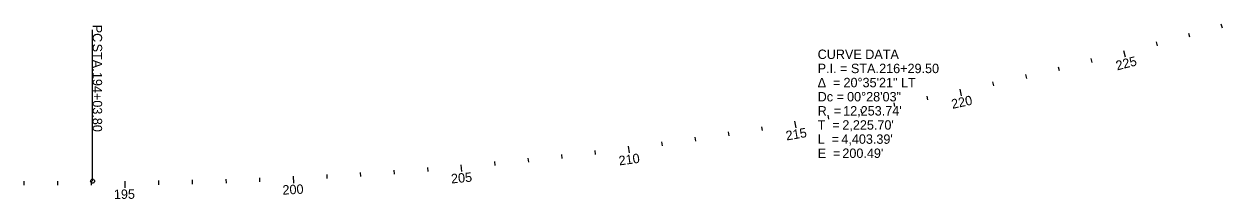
# Model space of a CAD drawing. Extents: x 117326 to 225548, y 573011 to 581051.
# Drawn here: x 137032 to 140592, y 574957 to 575478 of the extents above; entities that cross this region are included whole.
import ezdxf

# ---------------------------------------------------------------- set-up
doc = ezdxf.new("R2010")
doc.units = 0
for name, color, linetype in [('GE_P_Alignment', 7, 'Continuous'), ('GE_P_Alignment_100_Bearings', 7, 'Continuous'), ('GE_P_Alignment_100_Curve_Data', 7, 'Continuous')]:
    doc.layers.add(name, color=color, linetype=linetype)

msp = doc.modelspace()

# ---------------------------------------------------------------- linework, layer by layer
at = {"layer": 'GE_P_Alignment'}
msp.add_line((137235.8, 575010.5), (137235.8, 575460.5), dxfattribs=at)
msp.add_circle((137235.8, 575010.5), 6, dxfattribs=at)
at = {"layer": 'GE_P_Alignment_100_Curve_Data'}
for p, q in [((140492.4, 575450.7), (140495.6, 575439.1)), ((140588.7, 575477.6), (140592, 575466.1)), ((140395.9, 575424.5), (140399, 575412.9)), ((140202.2, 575374.5), (140205.1, 575362.9)), ((140299.2, 575399.1), (140304.2, 575379.7)), ((140105.1, 575350.7), (140107.9, 575339.1)), ((139910.3, 575305.5), (139912.9, 575293.8)), ((140007.8, 575327.7), (140010.5, 575316)), ((139812.6, 575284.1), (139816.8, 575264.5)), ((139616.7, 575243.7), (139619.1, 575231.9)), ((139714.8, 575263.5), (139717.2, 575251.7)), ((139420.2, 575206.4), (139422.4, 575194.6)), ((139518.6, 575224.6), (139520.8, 575212.9)), ((139223.2, 575172.4), (139225.1, 575160.6)), ((139321.8, 575189), (139325.2, 575169.3)), ((138926.6, 575127.4), (138928.2, 575115.5)), ((139025.5, 575141.6), (139027.3, 575129.7)), ((139124.4, 575156.6), (139126.3, 575144.8)), ((138628.9, 575089.7), (138630.3, 575077.8)), ((138728.2, 575101.5), (138729.7, 575089.6)), ((138827.5, 575114.1), (138830, 575094.2)), ((138330.5, 575059.3), (138332.3, 575039.4)), ((138430.1, 575068.6), (138431.2, 575056.7)), ((138529.5, 575078.8), (138530.8, 575066.8)), ((137731.8, 575020.4), (137732.3, 575008.4)), ((137831.7, 575024.9), (137832.7, 575004.9)), ((137931.6, 575030.1), (137932.3, 575018.2)), ((138031.4, 575036.2), (138032.2, 575024.2)), ((138131.2, 575043.1), (138132, 575031.1)), ((138230.9, 575050.8), (138231.8, 575038.8)), ((137031.9, 575010.5), (137031.9, 574998.5)), ((137131.9, 575010.5), (137131.9, 574998.5)), ((137231.9, 575010.5), (137231.9, 574998.5)), ((137331.9, 575010.8), (137332.1, 574990.8)), ((137431.9, 575012), (137432.1, 575000)), ((137531.9, 575014), (137532.2, 575002)), ((137631.9, 575016.8), (137632.3, 575004.8))]:
    msp.add_line(p, q, dxfattribs=at)

# ---------------------------------------------------------------- texts
at = {"layer": 'GE_P_Alignment'}
for s, p in [('PC', (137236.2, 575475.4)), (' STA. ', (137236.2, 575429.5)), ('194+03.80', (137236.2, 575335))]:
    msp.add_text(s, height=28, rotation=269.9918, dxfattribs=at).set_placement(p)
at = {"layer": 'GE_P_Alignment_100_Bearings'}
for s, p in [('CURVE DATA', (139390.4, 575373.5)), ('P.I. = STA. ', (139390.4, 575331.5)), ('216+29.50', (139573.1, 575331.5)), ('Δ  = ', (139390.4, 575289.5)), ('20°35\'21" LT', (139467.2, 575289.5)), ('Dc = ', (139390.4, 575247.5)), ('00°28\'03"', (139477.8, 575247.5)), ('R  = ', (139390.4, 575205.5)), ("12,253.74'", (139466.2, 575205.5)), ('T  = ', (139390.4, 575163.5)), ("2,225.70'", (139463.8, 575163.5)), ('L  = ', (139390.4, 575121.5)), ("4,403.39'", (139460.8, 575121.5)), ('E  = ', (139390.4, 575079.5)), ("200.49'", (139463.8, 575079.5))]:
    msp.add_text(s, height=28, dxfattribs=at).set_placement(p)
at = {"layer": 'GE_P_Alignment_100_Curve_Data'}
for s, rotation, p in [('225', 14.469, (140280.4, 575339.5)), ('220', 12.1311, (139791, 575225.2)), ('215', 9.7932, (139298.2, 575131.2)), ('210', 7.4553, (138801.1, 575057.2)), ('205', 5.1174, (138302.3, 575003.6)), ('195', 0.4416, (137299.3, 574957.6)), ('200', 2.7795, (137800.9, 574970.3))]:
    msp.add_text(s, height=28, rotation=rotation, dxfattribs=at).set_placement(p)

doc.saveas('drawing.dxf')
